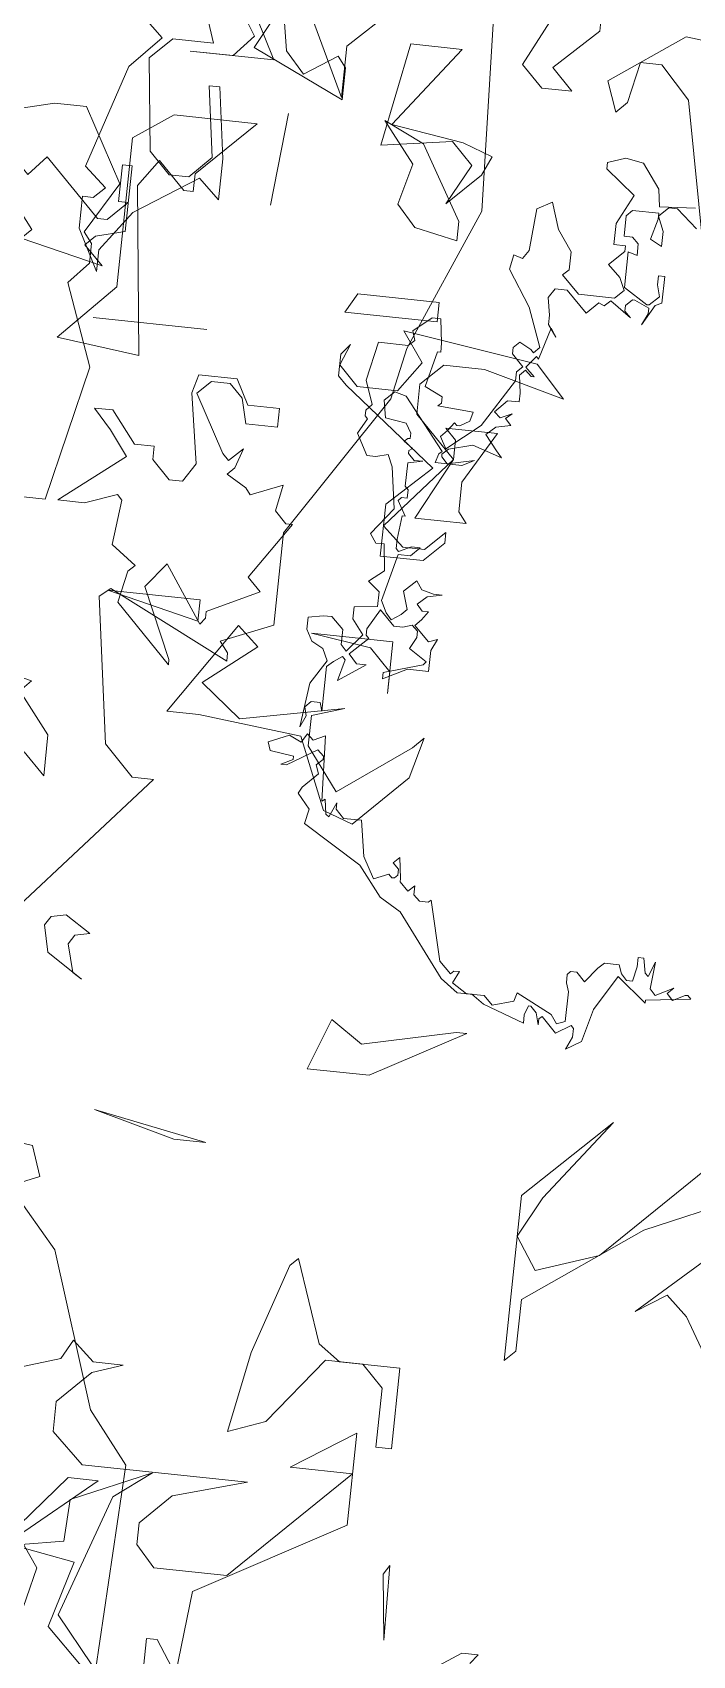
# Model space of a CAD drawing. Header units: metres. Extents: x 329311 to 330425, y 7396637 to 7397287.
# Drawn here: x 329864.715 to 329865.075, y 7397038.999 to 7397039.885 of the extents above; entities that cross this region are included whole.
import ezdxf

# ---------------------------------------------------------------- set-up
doc = ezdxf.new("R2010")
doc.units = ezdxf.units.M
doc.linetypes.add('CACHE2', pattern=[4.7625, 3.175, -1.5875])
doc.layers.get('0').update_dxf_attribs({"lineweight": 18})
doc.layers.add('ARBRE', color=251, linetype='Continuous', lineweight=13)
doc.layers.add('AXES+POTEAUX', color=6, linetype='CACHE2', lineweight=13)
doc.layers.add('VEGETAIS', color=3, linetype='Continuous')

# ---------------------------------------------------------------- blocks, each defined once
blk = doc.blocks.new('WMF26', base_point=(0, 0.0008))
at = {"color": 85}
for points in [[(8.8292, -0.2569), (9.0688, -0.5689), (9.1051, -0.6051), (9.2804, -0.5327), (9.4187, -0.5689), (9.7316, -0.8464), (10.2552, -0.9839), (11.3025, -1.7915), (11.412, -2.069), (11.3758, -2.1052), (11.412, -2.1414), (11.5141, -2.1052), (11.6524, -2.2427), (11.7611, -2.7672), (11.9727, -3.1163), (12.4238, -3.5016), (12.5251, -3.6045), (12.5251, -3.7494), (12.7359, -3.9898), (12.9112, -4.5142), (13.0496, -4.688), (13.0199, -5.387)], [(13.1582, -5.9476), (13.2233, -7.4181), (13.0199, -7.9055), (12.9837, -8.0792), (12.6708, -8.5666), (12.6708, -8.8803), (12.4963, -8.9527), (12.5251, -8.989), (12.5251, -9.0178), (12.111, -8.8144), (12.0739, -8.8441), (12.1472, -9.3381), (12.2485, -9.4401), (12.3209, -9.4401), (11.8994, -9.9284)]]:
    blk.add_lwpolyline(points, dxfattribs=at)
at = {"color": 63}
for points in [[(12.3464, -3.6119), (12.6239, -3.6481), (12.6601, -3.7494), (12.4205, -3.8515)], [(11.6121, -7.2427), (11.7504, -7.2065), (11.859, -7.2065), (11.9982, -7.4543), (11.8953, -7.628), (11.9249, -7.6643), (11.9249, -7.7301), (11.859, -7.8034), (11.962, -8.0792), (11.859, -8.5378), (11.5108, -8.5378)], [(3.7897, -9.0622), (4.2409, -8.9165), (4.2771, -8.8506), (4.3504, -8.9165), (4.4525, -8.9165), (4.3504, -8.9527), (4.2409, -9.0622), (4.2409, -9.1643), (4.3504, -9.2656), (4.9111, -9.2656), (4.6633, -9.3381), (4.5612, -9.4401), (4.5612, -9.5134), (4.627, -9.5859), (4.874, -9.5859), (5.2602, -9.2006), (5.0486, -9.2006), (5.2602, -9.0622), (5.2602, -9.3751), (4.7654, -9.6517), (4.7365, -9.9358), (4.6633, -9.8255), (4.627, -9.8255), (4.627, -10.1754)], [(4.6723, -4.3101), (4.8115, -4.0993), (4.8115, -4.0268), (4.8839, -4.0993), (4.8839, -4.273), (4.739, -4.4122), (4.739, -4.5867), (4.4986, -4.0993), (4.6723, -4.3101), (4.6723, -4.3101)], [(4.3603, -4.4846), (4.4253, -4.4122), (4.3603, -4.3101), (4.3241, -4.3463), (4.2878, -4.3463), (4.2146, -4.1717), (4.2146, -4.0993), (4.4253, -4.3463), (4.4986, -4.4846), (4.2146, -4.4846), (4.3603, -4.4846), (4.3603, -4.4846)], [(5.3351, -4.4122), (5.4734, -4.1355), (5.5096, -4.0993), (5.5821, -4.1717), (5.5821, -4.273), (5.4372, -4.4122), (5.5096, -4.4846), (5.4075, -4.4846), (5.3351, -4.4122), (5.3351, -4.4122)], [(4.8889, -6.482), (4.8707, -6.4424), (4.8304, -6.4219), (4.8098, -6.3823), (4.8098, -6.342), (4.86, -6.3321), (4.8889, -6.3321), (4.9308, -6.3716), (4.9308, -6.4219), (4.9498, -6.4424), (5, -6.3823), (4.9605, -6.3321), (4.9605, -6.2918), (5.0395, -6.2819), (5.0395, -6.2317), (5, -6.1996), (5.0502, -6.1601), (5.0395, -6.0695), (5.0107, -6.0695), (4.9893, -6.0398), (5.0609, -5.9485), (5.0395, -5.8077), (5.0214, -5.7682), (4.9811, -5.7789), (4.9498, -5.7789), (4.9103, -5.7072), (4.9391, -5.6562), (4.9308, -5.6463), (4.9308, -5.6274), (4.9498, -5.606), (4.921, -5.5269), (4.9498, -5.3952), (5.0502, -5.3952), (5.0708, -5.3763), (5.0609, -5.345), (5.121, -5.2947), (5.1507, -5.2947), (5.1614, -5.3763), (5.1614, -5.4059), (5.1507, -5.4059), (5.121, -5.5269), (5.182, -5.5557), (5.182, -5.5771), (5.1712, -5.5878), (5.2915, -5.5961), (5.2832, -5.6274), (5.2519, -5.6463), (5.2412, -5.6463), (5.233, -5.6381), (5.2124, -5.6669), (5.191, -5.6891), (5.2124, -5.7286), (5.3227, -5.6381), (5.4232, -5.4767), (5.4232, -5.4454), (5.4421, -5.4265), (5.4026, -5.387), (5.4026, -5.3656), (5.4232, -5.345), (5.4635, -5.3656), (5.4734, -5.3763), (5.4923, -5.3557), (5.4421, -5.2248), (5.3631, -5.1037), (5.373, -5.0535), (5.4026, -5.0634), (5.4232, -5.0346), (5.4339, -4.8921), (5.4841, -4.8633), (5.5137, -4.9531), (5.564, -5.0239), (5.564, -5.0848), (5.5426, -5.1037), (5.6035, -5.1638), (5.7253, -5.1638), (5.755, -5.135), (5.736, -5.093), (5.6941, -5.0535), (5.7443, -5.0033), (5.7443, -4.9844), (5.7048, -4.9844), (5.7048, -4.9127), (5.755, -4.8123), (5.6545, -4.7324), (5.6545, -4.7118), (5.7146, -4.6904), (5.7756, -4.7011), (5.8365, -4.7826), (5.8447, -4.8419), (5.9657, -4.8337)], [(5.9765, -4.9028), (5.9056, -4.8419), (5.876, -4.8419), (5.8447, -4.8732), (5.8653, -4.9234), (5.8653, -4.9737), (5.8258, -4.9531), (5.8447, -4.8839), (5.8447, -4.8633), (5.755, -4.8633), (5.736, -4.8839), (5.736, -4.9531), (5.7649, -4.9531), (5.7863, -4.9737), (5.7863, -5.0132), (5.755, -5.0033), (5.755, -5.1243), (5.8365, -5.1745), (5.8447, -5.1745), (5.876, -5.1433), (5.8653, -5.1037), (5.8653, -5.0741), (5.8867, -5.0741), (5.8867, -5.1638), (5.8653, -5.1745), (5.8258, -5.2437), (5.8447, -5.2042), (5.8447, -5.1852), (5.7945, -5.1638), (5.7863, -5.1638), (5.7649, -5.1852), (5.7649, -5.2042), (5.7863, -5.2248), (5.7146, -5.1745), (5.6941, -5.1935), (5.6751, -5.1852), (5.6356, -5.2248), (5.564, -5.154), (5.5236, -5.154), (5.503, -5.1852), (5.5137, -5.2437), (5.5137, -5.2758), (5.5426, -5.3153), (5.5236, -5.2865), (5.4923, -5.3952), (5.4841, -5.387), (5.4528, -5.4265), (5.4841, -5.4561), (5.4734, -5.4561), (5.4528, -5.4372), (5.4339, -5.4561), (5.4421, -5.5162), (5.4421, -5.5459), (5.4026, -5.5459), (5.3631, -5.5878), (5.3837, -5.606), (5.4232, -5.5878), (5.4026, -5.606), (5.4232, -5.6274), (5.373, -5.6381), (5.3417, -5.6669), (5.3837, -5.7179), (5.4026, -5.7393), (5.3022, -5.7072), (5.2223, -5.7286), (5.2017, -5.7476), (5.2017, -5.7575), (5.2223, -5.7789), (5.3129, -5.7575), (5.2725, -5.7789), (5.182, -5.7789), (5.191, -5.7476), (5.2017, -5.7393), (5.0609, -5.5664), (5.0214, -5.5557), (4.9893, -5.5878), (5, -5.6463), (5.0708, -5.6562), (5.0897, -5.6891), (5.0897, -5.7072), (5.0815, -5.7072), (5.0708, -5.7179), (5.1004, -5.7393), (5.0897, -5.7476), (5.0897, -5.7575), (5.1111, -5.7789), (5.14, -5.7789), (5.0897, -5.7896), (5.0897, -5.8686), (5.1004, -5.8793), (5.1004, -5.9081), (5.0815, -5.9081), (5.0708, -5.9188), (5.1004, -5.969), (5.0897, -5.969), (5.0815, -6.0489), (5.0815, -6.0802), (5.0897, -6.0901), (5.1317, -6.0695), (5.1614, -6.0695), (5.1317, -6.0999), (5.0897, -6.0999), (5.0502, -6.2605), (5.0708, -6.3), (5.0897, -6.3214), (5.121, -6.3), (5.14, -6.2819), (5.121, -6.221), (5.1614, -6.1815), (5.182, -6.2103), (5.2223, -6.221), (5.2519, -6.221), (5.2017, -6.2317), (5.1712, -6.2605), (5.191, -6.2819), (5.2124, -6.2819), (5.191, -6.3107), (5.1712, -6.3321), (5.2223, -6.3823), (5.2519, -6.3716), (5.233, -6.4112), (5.233, -6.482), (5.1614, -6.482), (5.0815, -6.5231), (5.0815, -6.5009), (5.2124, -6.4614), (5.2223, -6.4507), (5.1614, -6.4112), (5.182, -6.3716), (5.182, -6.3502), (5.1614, -6.3321), (5.1317, -6.342), (5.1004, -6.342), (5.0502, -6.2918), (5.0107, -6.3609), (5.0107, -6.3823), (5.0214, -6.3922), (4.9605, -6.4507), (4.9893, -6.482), (5.0214, -6.482), (4.9308, -6.5437), (4.9498, -6.4721), (4.9391, -6.4614), (4.9103, -6.482), (4.8889, -6.5009), (4.8889, -6.6524), (4.8806, -6.6236), (4.8493, -6.6236), (4.8304, -6.6442), (4.8386, -6.6738), (4.8205, -6.7133), (4.8386, -6.5627), (4.8889, -6.482), (4.8889, -6.482)], [(4.0524, -5.3013), (4.0524, -4.7958), (4.1833, -4.7044), (4.4657, -4.7044), (4.2747, -4.8946), (4.2747, -4.9539), (4.2425, -4.9539), (4.1503, -4.8625), (4.0853, -4.9539), (4.1503, -5.5236), (3.8696, -5.4907), (4.0524, -5.3013), (4.0524, -5.3013)], [(3.7461, -5.1383), (3.6481, -5.014), (3.6481, -4.8897), (3.7132, -4.9555), (3.7724, -4.8897), (3.9626, -5.079), (3.9956, -5.079), (4.0606, -5.014), (4.0277, -5.014), (4.0277, -4.8897), (4.0606, -4.8897), (4.0606, -5.112), (3.9626, -5.1383), (3.9297, -5.1712), (3.9956, -5.2363), (3.7132, -5.1712), (3.7461, -5.1383), (3.7461, -5.1383)], [(5.2421, -5.7624), (5.2421, -5.6965), (5.2058, -5.6595), (5.3804, -5.6595), (5.2783, -5.8348), (5.2783, -5.9361), (5.3071, -5.9723), (5.1326, -5.9723), (5.2421, -5.7624), (5.2421, -5.7624)], [(5.8447, -7.6288), (5.8365, -7.619), (5.7863, -7.6503), (5.736, -7.6), (5.7253, -7.6083), (5.7253, -7.6288), (5.7146, -7.5893), (5.6941, -7.5687), (5.6858, -7.5687), (5.6751, -7.6), (5.6751, -7.6288), (5.5343, -7.5786), (5.4923, -7.5498), (5.4421, -7.5498), (5.3837, -7.5078), (5.2223, -7.2979), (5.1507, -7.2559), (5.0708, -7.1554), (4.8707, -7.0361), (4.8806, -6.9858), (4.8386, -6.9356), (4.8493, -6.9142), (4.8996, -6.864), (4.8889, -6.8343), (4.9103, -6.8138), (4.9103, -6.8031), (4.8889, -6.7841), (4.7892, -6.8451), (4.7703, -6.8451), (4.8098, -6.8245), (4.8098, -6.8138), (4.7291, -6.8031), (4.7192, -6.7742), (4.7892, -6.7446), (4.8304, -6.7635), (4.8493, -6.7339), (4.8707, -6.7528), (4.9103, -6.7339), (4.921, -6.9546), (4.9308, -6.9463), (4.9391, -6.9965), (4.9498, -7.0048), (4.9712, -6.9546), (4.9712, -6.976), (5, -7.0048), (5.0609, -7.0048), (5.0815, -7.1258), (5.121, -7.1974), (5.1712, -7.176), (5.182, -7.1867), (5.191, -7.1867), (5.2017, -7.176), (5.2017, -7.1554), (5.182, -7.1365), (5.2017, -7.1159), (5.2124, -7.1867), (5.2124, -7.1974), (5.2412, -7.2262), (5.2626, -7.2057), (5.2626, -7.2369), (5.2832, -7.2559), (5.3129, -7.2559), (5.3227, -7.2477), (5.373, -7.4494), (5.4133, -7.4889), (5.4232, -7.4782), (5.4421, -7.4782), (5.4232, -7.5185), (5.4734, -7.5498), (5.5343, -7.5498), (5.564, -7.5786), (5.6356, -7.558), (5.6438, -7.5284), (5.7649, -7.5893), (5.7863, -7.619), (5.8151, -7.6083), (5.8151, -7.5078), (5.8052, -7.4782), (5.8052, -7.4494), (5.8151, -7.4387), (5.8365, -7.4387), (5.8653, -7.4683), (5.9056, -7.4181), (5.9262, -7.3991), (5.9765, -7.3991), (5.9872, -7.428), (6.0061, -7.4494), (6.0267, -7.4494), (6.0374, -7.3991), (6.0374, -7.3679), (6.0563, -7.3679), (6.0662, -7.4181), (6.0769, -7.428), (6.0967, -7.3777), (6.0884, -7.4683), (6.1074, -7.4889), (6.1675, -7.4576), (6.1469, -7.4782), (6.1675, -7.4996), (6.2078, -7.4782), (6.2177, -7.4782), (6.2284, -7.4889), (6.0769, -7.5078), (6.0769, -7.5185), (5.9765, -7.4387), (5.9056, -7.558), (5.876, -7.6692), (5.8258, -7.7005), (5.8447, -7.6585), (5.8447, -7.6288), (5.8447, -7.6288)], [(4.1767, -7.6363), (4.054, -7.558), (4.0342, -7.4675), (4.0532, -7.437), (4.1034, -7.4263), (4.189, -7.4807), (4.1388, -7.4914), (4.1199, -7.5226), (4.1454, -7.6165), (4.1767, -7.6363), (4.1767, -7.6363)]]:
    blk.add_lwpolyline(points, dxfattribs=at)
at = {"color": 106}
for points in [[(6.2531, -4.3282), (6.0489, -4.4377), (5.9765, -4.5398), (6.0127, -4.8526), (6.0489, -4.8889), (6.1156, -4.8889), (6.1156, -4.9613), (6.0127, -4.9975), (5.904, -4.4739), (5.8019, -4.3644), (5.7295, -4.3644), (5.7006, -4.5027), (5.6644, -4.5398), (5.6274, -4.4377), (5.8744, -4.2623), (6.2243, -4.2985), (6.2531, -4.3282), (6.2531, -4.3282)], [(5.1762, -4.9613), (5.1762, -5.0272), (5.0305, -4.9975), (4.9654, -4.9251), (5.0016, -4.7859), (4.893, -4.6484), (5.0305, -4.7135), (5.1762, -4.9613), (5.1762, -4.9613)], [(12.7145, -4.9251), (12.8602, -4.7497), (12.9623, -4.7497), (12.7145, -4.9613), (12.7869, -5.0634), (12.7145, -5.3763), (12.7869, -5.4487), (12.9623, -5.4125), (13.0347, -5.4125), (12.9623, -5.4849), (12.5762, -5.4849), (12.4749, -5.5508), (12.4016, -5.5508), (12.4749, -5.4849), (12.4016, -5.4125), (12.5762, -5.1358), (12.5762, -4.9975), (12.4749, -4.8889), (12.4016, -4.8889), (12.5399, -4.7497), (12.6124, -4.8889), (12.7145, -4.9251), (12.7145, -4.9251)], [(5.5903, -5.5212), (5.3145, -5.4487), (5.1762, -5.4487), (5.1029, -5.5212), (5.1029, -5.6232), (5.2421, -5.7624), (5.0305, -6.0094), (5.1029, -6.0744), (5.1762, -6.0744), (5.2421, -6.0094), (5.2421, -6.0456), (5.1762, -6.1115), (5.0305, -6.1115), (5.0305, -5.9361), (5.1762, -5.7986), (4.8559, -5.5508), (4.8271, -5.5212), (4.8271, -5.4487), (4.8559, -5.4125), (4.8271, -5.4849), (4.893, -5.5508), (5.0305, -5.5508), (5.1029, -5.4487), (5.0305, -5.3474), (5.489, -5.4125), (5.5903, -5.5212), (5.5903, -5.5212)], [(3.9832, -5.4125), (4.3685, -5.4125), (3.9832, -5.4125), (3.9832, -5.4125)], [(12.4749, -6.7438), (12.5111, -6.9488), (12.5762, -7.0212), (12.6857, -6.9488), (12.7145, -6.985), (12.7145, -7.0937), (12.4016, -6.9488), (12.4749, -6.8096)], [(12.2271, -6.8459), (12.2633, -6.9488), (12.125, -6.9488), (12.0525, -7.0212), (12.0888, -7.3333), (12.1612, -7.4066), (12.2271, -7.4066), (12.2995, -7.3333), (12.2633, -7.0937), (12.2995, -7.0937), (12.3357, -7.3333), (12.3357, -7.4724), (12.2633, -7.4066), (12.0525, -7.5449), (11.9513, -7.6832), (11.9513, -7.7556), (11.8772, -7.6173), (11.8772, -7.5086), (11.9134, -7.5086), (11.9513, -7.4724), (11.8772, -7.4066), (11.9875, -7.0575), (12.0888, -6.9488), (12.0163, -6.8821)], [(4.4418, -6.3947), (4.1281, -6.3222), (4.4418, -6.3222), (4.4418, -6.3947), (4.4418, -6.3947)], [(4.478, -6.5989), (4.6155, -6.7076), (4.9654, -6.6351), (4.8559, -6.6713), (4.8559, -6.7734), (4.9654, -6.9183), (5.2058, -6.7438), (5.2421, -6.7076), (5.2058, -6.8459), (5.0305, -7.0212), (4.9292, -6.985), (4.8271, -6.7438), (4.478, -6.7076), (4.3685, -6.7076), (4.5793, -6.3947), (4.6517, -6.4597), (4.478, -6.5989), (4.478, -6.5989)], [(5.1029, -6.5701), (5.1029, -6.4968), (5.0305, -6.4235), (4.8271, -6.3947), (5.1029, -6.3947), (5.1029, -6.5701), (5.1029, -6.5701)], [(12.8898, -7.1587), (13.136, -7.195), (13.2381, -7.232), (13.2093, -7.2971), (13.0998, -7.4066), (13.1731, -7.2682), (13.0998, -7.195), (12.8602, -7.232), (12.9261, -6.8821), (13.0998, -6.8821), (12.8898, -7.1587), (12.8898, -7.1587)], [(12.5399, -7.1587), (12.5111, -7.4724), (12.5399, -7.1587), (12.5399, -7.1587)], [(6.5371, -8.9058), (6.3255, -8.5559), (6.2531, -8.4909), (6.1518, -8.5559), (6.5371, -8.2076)], [(6.4639, -8.141), (6.1518, -8.2801), (5.7657, -8.5559), (5.7657, -8.7313), (5.7295, -8.7675), (5.7295, -8.2076), (6.0127, -7.9302), (5.8019, -8.2076), (5.7295, -8.3451), (5.8019, -8.4546), (6.0127, -8.3814), (6.4639, -7.9302)], [(5.4528, -7.6832), (5.489, -7.6832), (5.1762, -7.8577), (4.9654, -7.8577), (5.0305, -7.6832), (5.1391, -7.7556), (5.4528, -7.6832), (5.4528, -7.6832)], [(13.1121, -7.805), (12.7985, -7.805), (12.8363, -7.7392), (13.1121, -7.7392), (13.1121, -7.805), (13.1121, -7.805)], [(4.6517, -8.141), (4.2664, -8.0685), (4.5431, -8.141), (4.6517, -8.141), (4.6517, -8.141)], [(12.5062, -8.1517), (12.6132, -8.1517), (12.6132, -8.215), (12.5062, -8.215), (12.4839, -8.1294), (12.4387, -8.085), (12.3753, -8.085), (12.3308, -8.1294), (12.4387, -8.3221), (12.4609, -8.3443), (12.5062, -8.2999), (12.4839, -8.3665), (12.4609, -8.3896), (12.5284, -8.4291), (12.5457, -8.4513), (12.6527, -8.4069), (12.6354, -8.4966), (12.675, -8.5361), (12.698, -8.5361), (12.5679, -8.7288), (12.6132, -8.7733), (12.4387, -8.8581), (12.4387, -8.8811), (12.4214, -8.9033), (12.2913, -8.7115), (12.2238, -8.7963), (12.3308, -9.0326), (12.3308, -9.0507), (12.139, -8.8581), (12.1612, -8.751), (12.1843, -8.7288), (12.0995, -8.6662), (12.1167, -8.5139), (12.0995, -8.4966), (11.9924, -8.5361), (11.9019, -8.5361), (12.1167, -8.3665), (12.0542, -8.2826), (11.9924, -8.215), (12.0542, -8.215), (12.139, -8.3221), (12.2065, -8.3221), (12.2065, -8.3665), (12.2682, -8.4291), (12.3135, -8.4291), (12.353, -8.3665), (12.3135, -8.1294), (12.3308, -8.0669), (12.4609, -8.0669), (12.5062, -8.1517), (12.5062, -8.1517)], [(5.177, -8.8292), (5.382, -8.8292), (5.382, -9.1026), (5.3293, -9.1026), (5.3293, -8.9025), (5.2561, -8.8292), (5.1293, -8.8292), (4.9506, -9.0557), (4.8255, -9.1026), (4.8773, -8.8292), (4.9769, -8.5238), (5.0033, -8.4974), (5.1029, -8.7766), (5.177, -8.8292), (5.177, -8.8292)], [(11.8409, -9.1899), (11.9513, -9.3273), (11.9513, -9.4665), (11.8772, -9.3932), (11.8121, -9.4665), (11.6013, -9.2549), (11.5651, -9.2549), (11.4927, -9.3273), (11.5289, -9.3273), (11.5289, -9.4665), (11.4927, -9.4665), (11.4927, -9.2187), (11.6013, -9.1899), (11.6376, -9.1528), (11.5651, -9.0804), (11.8772, -9.1528), (11.8409, -9.1899), (11.8409, -9.1899)], [(4.0375, -9.9679), (3.6465, -9.7547), (3.9124, -9.6723), (3.984, -9.66), (4.0359, -9.5768), (3.9766, -9.4459), (4.0968, -9.5002), (4.1726, -9.5538), (4.3158, -9.5282), (4.3216, -9.3866), (4.5883, -9.2672), (4.464, -9.3619), (4.3224, -9.7777), (4.4525, -9.9333)], [(4.4171, -9.9399), (4.2928, -9.8197), (4.357, -9.5949), (4.1438, -9.5587), (4.0779, -9.6065), (3.9956, -9.7242), (4.1207, -9.8502), (4.0672, -10.14)], [(5.4174, -9.4953), (5.424, -9.7472), (5.3985, -9.5266), (5.4174, -9.4953), (5.4174, -9.4953)], [(5.424, -9.944), (5.6899, -9.7637), (5.7459, -9.7637), (5.7212, -9.795)]]:
    blk.add_lwpolyline(points, dxfattribs=at)
blk = doc.blocks.new('T2_02')
at = {"xscale": 0.3499999999999943, "yscale": 0.3499999999999943, "zscale": 0.3499999999999943}
blk.add_blockref('WMF26', (-2.2399, 1.997), dxfattribs=at)

msp = doc.modelspace()

# ---------------------------------------------------------------- hatches: boundary and pattern name
at = {"layer": 'AXES+POTEAUX'}
h = msp.add_hatch(dxfattribs=at)
h.set_pattern_fill('ANGLE', color=253, scale=0.025)
h.set_pattern_definition([(341.96263, (329827.33868, 7397103.38185), (0.0540704, 0.16604302), [0.127, -0.047625]), (71.96263, (329827.33868, 7397103.38185), (-0.16604302, 0.0540704), [0.127, -0.047625])])
edge = h.paths.add_edge_path()
edge.add_line((329826.73853, 7397041.20791), (329842.24259, 7397036.17788))
edge.add_line((329846.84419, 7397037.62513), (329826.88257, 7397044.09275))
edge.add_line((329826.73853, 7397041.20791), (329826.88257, 7397044.09275))
edge.add_line((329844.8123, 7397035.29696), (329860.30465, 7397030.22222))
edge.add_line((329859.60598, 7397032.06738), (329846.41528, 7397036.30802))
edge.add_line((329845.08804, 7397036.16856), (329844.8123, 7397035.29696))
edge.add_line((329842.50274, 7397037.00022), (329845.08804, 7397036.16856))
edge.add_line((329846.41528, 7397036.30802), (329846.84419, 7397037.62513))
edge.add_line((329862.8868, 7397029.38061), (329868.67072, 7397027.4942))
edge.add_line((329868.67072, 7397027.4942), (329868.13927, 7397025.86219))
edge.add_line((329868.13927, 7397025.86219), (329869.83706, 7397025.30932))
edge.add_line((329869.83706, 7397025.30932), (329870.29762, 7397026.72362))
edge.add_line((329870.42957, 7397026.68065), (329870.99659, 7397028.50122))
edge.add_line((329870.99659, 7397028.50122), (329869.44739, 7397029.0057))
edge.add_line((329869.38913, 7397028.82679), (329864.87965, 7397030.29527))
edge.add_line((329864.87965, 7397030.29527), (329865.24303, 7397031.62977))
edge.add_line((329865.24303, 7397031.62977), (329860.01759, 7397033.33139))
edge.add_line((329860.01759, 7397033.33139), (329859.60598, 7397032.06738))
edge.add_line((329860.30465, 7397030.22222), (329860.59223, 7397031.13123))
edge.add_line((329860.59223, 7397031.13123), (329863.17753, 7397030.29957))
edge.add_line((329863.17753, 7397030.29957), (329862.8868, 7397029.38061))
edge.add_line((329842.24259, 7397036.17788), (329842.50274, 7397037.00022))
edge.add_line((329869.44739, 7397029.0057), (329869.38913, 7397028.82679))

# ---------------------------------------------------------------- linework, layer by layer
at = {"layer": 'VEGETAIS'}
msp.add_spline([(329852.89637, 7397041.26716), (329857.65811, 7397043.12498), (329861.07446, 7397040.44594), (329865.2215, 7397042.34646), (329867.82607, 7397036.32106), (329861.72569, 7397038.14456), (329852.89637, 7397041.26716)], degree=3, dxfattribs=at)

# ---------------------------------------------------------------- block references
at = {"layer": 'ARBRE', "xscale": 0.4621142716754235, "yscale": 0.4621142716754235, "zscale": 0.4621142716754235, "rotation": 354.0121026411171}
for p in [(329863.89111, 7397040.17824), (329865.13143, 7397039.64169), (329863.6786, 7397039.05189)]:
    msp.add_blockref('T2_02', p, dxfattribs=at)

doc.saveas('drawing.dxf')
